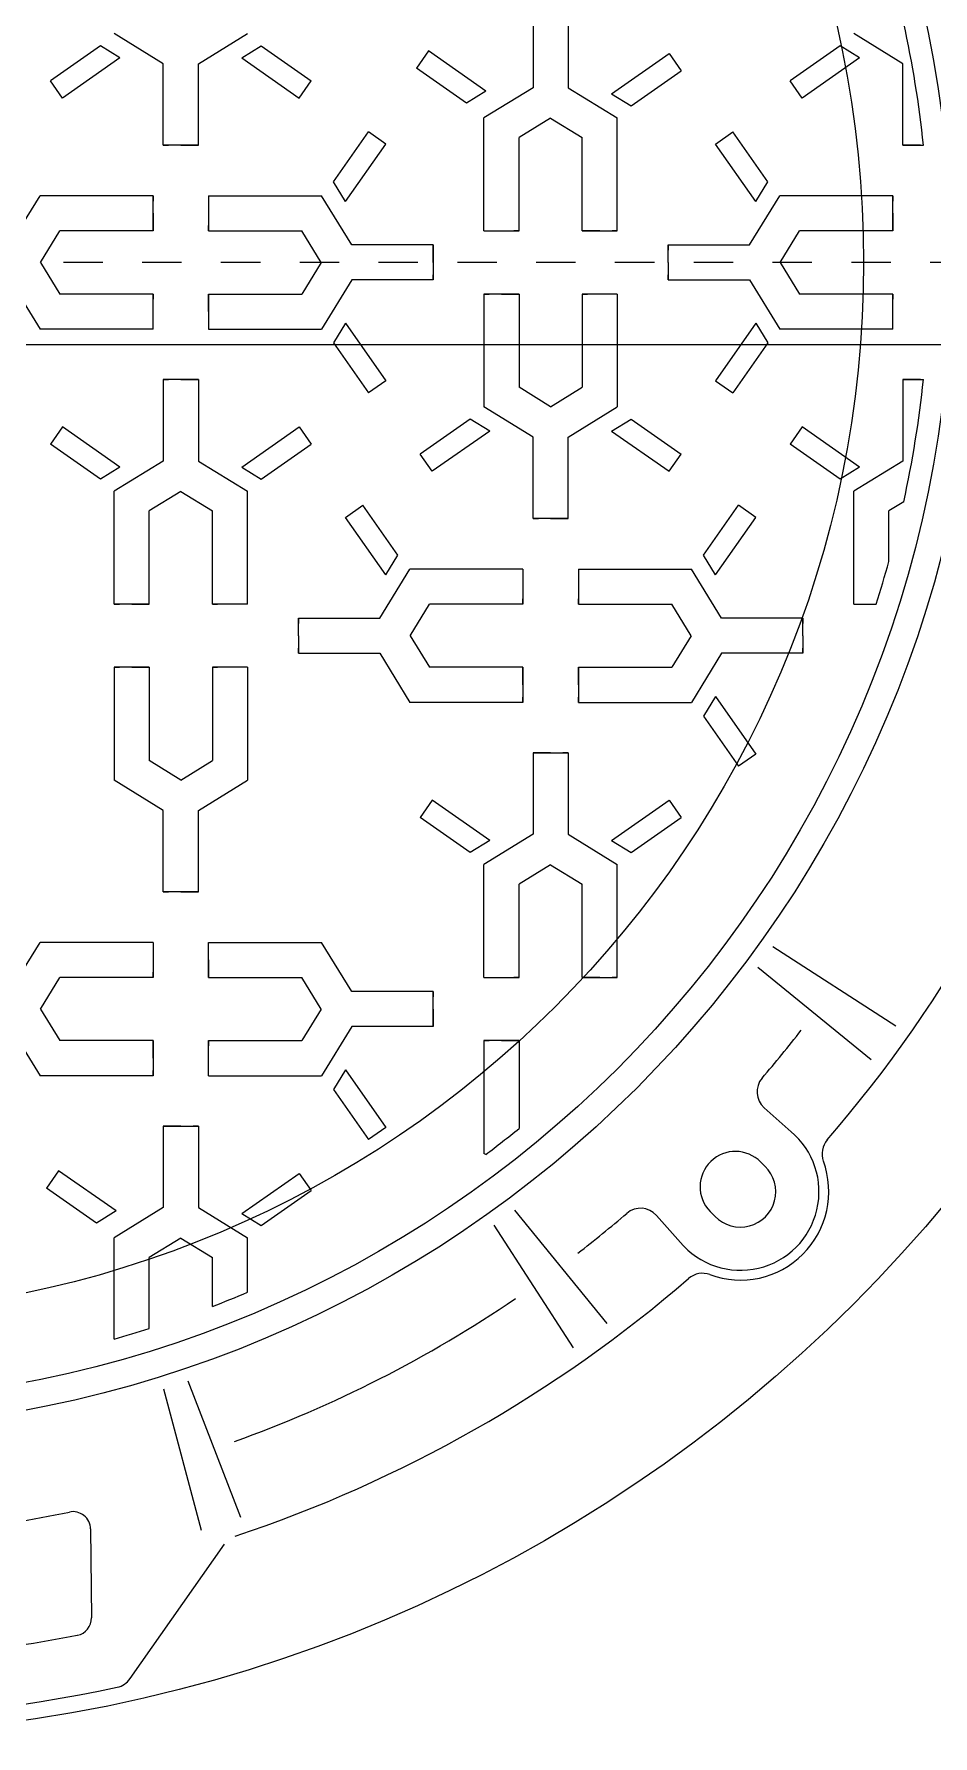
# Model space of a CAD drawing. Header units: millimetres. Extents: x 100 to 940, y 100 to 694.
# Drawn here: x 302.853 to 305.134, y 496.881 to 501.202 of the extents above; entities that cross this region are included whole.
import ezdxf

# ---------------------------------------------------------------- set-up
doc = ezdxf.new("R2010")
doc.units = ezdxf.units.MM
doc.linetypes.add('SGC_DASHDOT', pattern=[1, 0.5, -0.25, 0, -0.25])
doc.layers.add('SGC-Conexoes (Linhas Externas)', color=6, linetype='Continuous', lineweight=9)
doc.layers.add('SGC-EIXOS', color=9, linetype='SGC_DASHDOT', lineweight=9)

# ---------------------------------------------------------------- blocks, each defined once
blk = doc.blocks.new('BB-1-LC01-N0-D0-S0', base_point=(-177731.04, -35526.77))
at = {"layer": 'SGC-Conexoes (Linhas Externas)'}
for p, q in [((-177525.24, -35453.77), (-177525.24, -35476.97)), ((-177515.24, -35453.77), (-177515.24, -35476.97)), ((-177648.56, -35465.01), (-177662.81, -35474.99)), ((-177642.99, -35468.44), (-177648.56, -35465.01)), ((-177630.64, -35470.16), (-177644.64, -35461.56)), ((-177620.64, -35470.16), (-177606.64, -35461.56)), ((-177608.28, -35468.44), (-177602.71, -35465.01)), ((-177602.71, -35465.01), (-177588.46, -35474.99)), ((-177437.76, -35465.01), (-177452.01, -35474.99)), ((-177432.19, -35468.44), (-177437.76, -35465.01)), ((-177419.84, -35470.16), (-177433.84, -35461.56)), ((-177642.99, -35468.44), (-177659.37, -35479.91)), ((-177630.64, -35493.37), (-177630.64, -35470.16)), ((-177620.64, -35493.37), (-177620.64, -35470.16)), ((-177608.28, -35468.44), (-177591.9, -35479.91)), ((-177555.05, -35466.47), (-177558.49, -35471.39)), ((-177538.67, -35477.94), (-177555.05, -35466.47)), ((-177502.88, -35478.69), (-177486.5, -35467.22)), ((-177486.5, -35467.22), (-177483.06, -35472.14)), ((-177432.19, -35468.44), (-177448.57, -35479.91)), ((-177419.84, -35493.37), (-177419.84, -35470.16)), ((-177659.37, -35479.91), (-177662.81, -35474.99)), ((-177591.9, -35479.91), (-177588.46, -35474.99)), ((-177544.24, -35481.37), (-177558.49, -35471.39)), ((-177497.31, -35482.12), (-177483.06, -35472.14)), ((-177448.57, -35479.91), (-177452.01, -35474.99)), ((-177538.67, -35477.94), (-177544.24, -35481.37)), ((-177538.67, -35477.94), (-177544.24, -35481.37)), ((-177525.24, -35476.97), (-177539.24, -35485.57)), ((-177515.24, -35476.97), (-177501.24, -35485.57)), ((-177502.88, -35478.69), (-177497.31, -35482.12)), ((-177582.09, -35503.84), (-177572.11, -35489.59)), ((-177567.19, -35493.03), (-177572.11, -35489.59)), ((-177539.24, -35517.77), (-177539.24, -35485.57)), ((-177520.24, -35485.64), (-177529.24, -35491.17)), ((-177520.24, -35485.64), (-177511.24, -35491.17)), ((-177501.24, -35517.77), (-177501.24, -35485.57)), ((-177473.28, -35493.03), (-177468.36, -35489.59)), ((-177458.38, -35503.84), (-177468.36, -35489.59)), ((-177630.64, -35493.37), (-177629.14, -35493.37)), ((-177630.64, -35493.37), (-177629.14, -35493.37)), ((-177620.64, -35493.37), (-177630.64, -35493.37)), ((-177625.64, -35493.37), (-177630.64, -35493.37)), ((-177625.64, -35493.37), (-177620.64, -35493.37)), ((-177620.64, -35493.37), (-177622.14, -35493.37)), ((-177620.64, -35493.37), (-177620.64, -35493.37)), ((-177578.66, -35509.41), (-177567.19, -35493.03)), ((-177529.24, -35517.77), (-177529.24, -35491.17)), ((-177511.24, -35517.77), (-177511.24, -35491.17)), ((-177511.24, -35517.77), (-177511.24, -35493.07)), ((-177461.81, -35509.41), (-177473.28, -35493.03)), ((-177419.84, -35493.37), (-177418.34, -35493.37)), ((-177419.84, -35493.37), (-177419.84, -35493.37)), ((-177414.84, -35493.37), (-177419.84, -35493.37)), ((-177419.84, -35493.37), (-177413.98, -35493.37)), ((-177414.84, -35493.37), (-177413.98, -35493.37)), ((-177578.66, -35509.41), (-177582.09, -35503.84)), ((-177461.81, -35509.41), (-177458.38, -35503.84)), ((-177674.33, -35521.77), (-177665.73, -35507.77)), ((-177633.54, -35507.77), (-177665.73, -35507.77)), ((-177633.54, -35517.77), (-177633.54, -35507.77)), ((-177633.54, -35507.77), (-177633.54, -35507.77)), ((-177633.54, -35507.77), (-177633.54, -35507.77)), ((-177633.54, -35507.77), (-177633.54, -35509.27)), ((-177633.54, -35512.77), (-177633.54, -35509.27)), ((-177617.74, -35507.77), (-177585.54, -35507.77)), ((-177617.74, -35507.77), (-177617.74, -35507.77)), ((-177617.74, -35507.77), (-177617.74, -35512.77)), ((-177617.74, -35507.77), (-177617.74, -35509.27)), ((-177617.74, -35507.77), (-177617.74, -35517.77)), ((-177576.94, -35521.77), (-177585.54, -35507.77)), ((-177463.53, -35521.77), (-177454.93, -35507.77)), ((-177422.74, -35507.77), (-177454.93, -35507.77)), ((-177422.74, -35507.77), (-177422.74, -35509.27)), ((-177422.74, -35507.77), (-177422.74, -35507.77)), ((-177422.74, -35507.77), (-177422.74, -35507.77)), ((-177422.74, -35517.77), (-177422.74, -35507.77)), ((-177422.74, -35512.77), (-177422.74, -35509.27)), ((-177633.54, -35512.77), (-177633.54, -35516.27)), ((-177633.54, -35512.77), (-177633.54, -35515.27)), ((-177633.54, -35512.77), (-177633.54, -35517.77)), ((-177422.74, -35512.77), (-177422.74, -35517.77)), ((-177422.74, -35512.77), (-177422.74, -35515.27)), ((-177422.74, -35512.77), (-177422.74, -35516.27)), ((-177665.67, -35526.77), (-177660.14, -35517.77)), ((-177633.54, -35517.77), (-177660.14, -35517.77)), ((-177633.54, -35517.77), (-177658.23, -35517.77)), ((-177633.54, -35517.77), (-177633.54, -35515.27)), ((-177633.54, -35517.77), (-177633.54, -35516.52)), ((-177617.74, -35517.77), (-177617.74, -35516.27)), ((-177617.74, -35517.77), (-177591.14, -35517.77)), ((-177585.61, -35526.77), (-177591.14, -35517.77)), ((-177539.24, -35517.77), (-177529.24, -35517.77)), ((-177539.24, -35517.77), (-177537.74, -35517.77)), ((-177539.24, -35517.77), (-177539.24, -35517.77)), ((-177539.24, -35517.77), (-177534.24, -35517.77)), ((-177529.24, -35517.77), (-177530.74, -35517.77)), ((-177511.24, -35517.77), (-177501.24, -35517.77)), ((-177506.24, -35517.77), (-177511.24, -35517.77)), ((-177511.24, -35517.77), (-177508.74, -35517.77)), ((-177511.24, -35517.77), (-177509.99, -35517.77)), ((-177506.24, -35517.77), (-177509.74, -35517.77)), ((-177506.24, -35517.77), (-177508.74, -35517.77)), ((-177506.24, -35517.77), (-177502.74, -35517.77)), ((-177501.24, -35517.77), (-177502.74, -35517.77)), ((-177501.24, -35517.77), (-177501.24, -35517.77)), ((-177501.24, -35517.77), (-177501.24, -35517.77)), ((-177454.87, -35526.77), (-177449.34, -35517.77)), ((-177422.74, -35517.77), (-177449.34, -35517.77)), ((-177422.74, -35517.77), (-177447.43, -35517.77)), ((-177422.74, -35517.77), (-177422.74, -35515.27)), ((-177422.74, -35517.77), (-177422.74, -35516.52)), ((-177553.74, -35521.77), (-177576.94, -35521.77)), ((-177553.74, -35521.77), (-177553.74, -35521.77)), ((-177553.74, -35521.77), (-177553.74, -35523.27)), ((-177553.74, -35521.77), (-177553.74, -35531.77)), ((-177553.74, -35526.77), (-177553.74, -35521.77)), ((-177486.74, -35521.77), (-177463.53, -35521.77)), ((-177486.74, -35521.77), (-177486.74, -35523.27)), ((-177486.74, -35521.77), (-177486.74, -35523.27)), ((-177486.74, -35526.77), (-177486.74, -35521.77)), ((-177665.67, -35526.77), (-177660.14, -35535.77)), ((-177585.61, -35526.77), (-177591.14, -35535.77)), ((-177553.74, -35526.77), (-177553.74, -35531.77)), ((-177486.74, -35526.77), (-177486.74, -35531.77)), ((-177454.87, -35526.77), (-177449.34, -35535.77)), ((-177674.33, -35531.77), (-177665.73, -35545.77)), ((-177576.94, -35531.77), (-177585.54, -35545.77)), ((-177553.74, -35531.77), (-177576.94, -35531.77)), ((-177553.74, -35531.77), (-177553.74, -35530.27)), ((-177553.74, -35531.77), (-177553.74, -35530.27)), ((-177486.74, -35531.77), (-177486.74, -35530.27)), ((-177486.74, -35531.77), (-177463.53, -35531.77)), ((-177486.74, -35531.77), (-177486.74, -35531.77)), ((-177463.53, -35531.77), (-177454.93, -35545.77)), ((-177633.54, -35535.77), (-177660.14, -35535.77)), ((-177633.54, -35545.77), (-177633.54, -35535.77)), ((-177633.54, -35535.77), (-177633.54, -35537.27)), ((-177617.74, -35535.77), (-177617.74, -35538.27)), ((-177617.74, -35540.77), (-177617.74, -35535.77)), ((-177617.74, -35535.77), (-177617.74, -35545.77)), ((-177617.74, -35535.77), (-177593.04, -35535.77)), ((-177617.74, -35535.77), (-177591.14, -35535.77)), ((-177617.74, -35535.77), (-177617.74, -35537.02)), ((-177617.74, -35540.77), (-177617.74, -35537.27)), ((-177617.74, -35540.77), (-177617.74, -35538.27)), ((-177539.24, -35535.77), (-177539.24, -35567.96)), ((-177529.24, -35535.77), (-177539.24, -35535.77)), ((-177539.24, -35535.77), (-177537.74, -35535.77)), ((-177539.24, -35535.77), (-177539.24, -35535.77)), ((-177539.24, -35535.77), (-177539.24, -35535.77)), ((-177534.24, -35535.77), (-177537.74, -35535.77)), ((-177534.24, -35535.77), (-177529.24, -35535.77)), ((-177534.24, -35535.77), (-177530.74, -35535.77)), ((-177534.24, -35535.77), (-177531.74, -35535.77)), ((-177529.24, -35535.77), (-177531.74, -35535.77)), ((-177529.24, -35535.77), (-177530.49, -35535.77)), ((-177529.24, -35535.77), (-177529.24, -35560.46)), ((-177529.24, -35535.77), (-177529.24, -35562.37)), ((-177511.24, -35535.77), (-177511.24, -35562.37)), ((-177501.24, -35535.77), (-177511.24, -35535.77)), ((-177511.24, -35535.77), (-177509.74, -35535.77)), ((-177501.24, -35535.77), (-177506.24, -35535.77)), ((-177501.24, -35535.77), (-177502.74, -35535.77)), ((-177501.24, -35535.77), (-177501.24, -35567.96)), ((-177501.24, -35535.77), (-177501.24, -35535.77)), ((-177422.74, -35535.77), (-177449.34, -35535.77)), ((-177422.74, -35545.77), (-177422.74, -35535.77)), ((-177422.74, -35535.77), (-177422.74, -35537.27)), ((-177633.54, -35545.77), (-177633.54, -35540.77)), ((-177617.74, -35540.77), (-177617.74, -35544.27)), ((-177422.74, -35545.77), (-177422.74, -35540.77)), ((-177633.54, -35545.77), (-177665.73, -35545.77)), ((-177633.54, -35545.77), (-177633.54, -35544.27)), ((-177633.54, -35545.77), (-177633.54, -35545.77)), ((-177617.74, -35545.77), (-177585.54, -35545.77)), ((-177578.66, -35544.12), (-177582.09, -35549.69)), ((-177578.66, -35544.12), (-177567.19, -35560.5)), ((-177461.81, -35544.12), (-177473.28, -35560.5)), ((-177461.81, -35544.12), (-177458.38, -35549.69)), ((-177422.74, -35545.77), (-177454.93, -35545.77)), ((-177422.74, -35545.77), (-177422.74, -35544.27)), ((-177422.74, -35545.77), (-177422.74, -35545.77)), ((-177582.09, -35549.69), (-177572.11, -35563.94)), ((-177458.38, -35549.69), (-177468.36, -35563.94)), ((-177630.64, -35560.17), (-177630.64, -35583.37)), ((-177630.64, -35560.17), (-177629.14, -35560.17)), ((-177630.64, -35560.17), (-177629.14, -35560.17)), ((-177620.64, -35560.17), (-177630.64, -35560.17)), ((-177625.64, -35560.17), (-177630.64, -35560.17)), ((-177625.64, -35560.17), (-177620.64, -35560.17)), ((-177620.64, -35560.17), (-177622.14, -35560.17)), ((-177620.64, -35560.17), (-177620.64, -35583.37)), ((-177620.64, -35560.17), (-177620.64, -35560.17)), ((-177567.19, -35560.5), (-177572.11, -35563.94)), ((-177520.24, -35567.9), (-177529.24, -35562.37)), ((-177520.24, -35567.9), (-177511.24, -35562.37)), ((-177473.28, -35560.5), (-177468.36, -35563.94)), ((-177419.84, -35560.17), (-177419.84, -35583.37)), ((-177419.84, -35560.17), (-177418.34, -35560.17)), ((-177419.84, -35560.17), (-177419.84, -35560.17)), ((-177414.84, -35560.17), (-177419.84, -35560.17)), ((-177419.84, -35560.17), (-177413.98, -35560.17)), ((-177414.84, -35560.17), (-177413.98, -35560.17)), ((-177543.16, -35571.41), (-177557.41, -35581.39)), ((-177537.59, -35574.84), (-177543.16, -35571.41)), ((-177525.24, -35576.56), (-177539.24, -35567.96)), ((-177515.24, -35576.56), (-177501.24, -35567.96)), ((-177502.88, -35574.84), (-177497.31, -35571.41)), ((-177497.31, -35571.41), (-177483.06, -35581.39)), ((-177659.37, -35573.62), (-177662.81, -35578.54)), ((-177642.99, -35585.09), (-177659.37, -35573.62)), ((-177608.28, -35585.09), (-177591.9, -35573.62)), ((-177591.9, -35573.62), (-177588.46, -35578.54)), ((-177537.59, -35574.84), (-177553.97, -35586.31)), ((-177525.24, -35599.77), (-177525.24, -35576.56)), ((-177515.24, -35599.77), (-177515.24, -35576.56)), ((-177502.88, -35574.84), (-177486.5, -35586.31)), ((-177448.57, -35573.62), (-177452.01, -35578.54)), ((-177432.19, -35585.09), (-177448.57, -35573.62)), ((-177648.56, -35588.52), (-177662.81, -35578.54)), ((-177602.71, -35588.52), (-177588.46, -35578.54)), ((-177553.97, -35586.31), (-177557.41, -35581.39)), ((-177486.5, -35586.31), (-177483.06, -35581.39)), ((-177437.76, -35588.52), (-177452.01, -35578.54)), ((-177642.99, -35585.09), (-177648.56, -35588.52)), ((-177630.64, -35583.37), (-177644.64, -35591.97)), ((-177620.64, -35583.37), (-177606.64, -35591.97)), ((-177608.28, -35585.09), (-177602.71, -35588.52)), ((-177432.19, -35585.09), (-177437.76, -35588.52)), ((-177419.84, -35583.37), (-177433.84, -35591.97)), ((-177644.64, -35624.17), (-177644.64, -35591.97)), ((-177625.64, -35592.04), (-177634.64, -35597.57)), ((-177625.64, -35592.04), (-177616.64, -35597.57)), ((-177606.64, -35624.17), (-177606.64, -35591.97)), ((-177433.84, -35624.17), (-177433.84, -35591.97)), ((-177578.68, -35599.43), (-177573.76, -35595.99)), ((-177563.78, -35610.24), (-177573.76, -35595.99)), ((-177476.69, -35610.24), (-177466.71, -35595.99)), ((-177461.79, -35599.43), (-177466.71, -35595.99)), ((-177419.6, -35594.96), (-177423.84, -35597.57)), ((-177634.64, -35624.17), (-177634.64, -35597.57)), ((-177634.64, -35624.17), (-177634.64, -35599.47)), ((-177616.64, -35624.17), (-177616.64, -35597.57)), ((-177567.21, -35615.81), (-177578.68, -35599.43)), ((-177525.24, -35599.77), (-177523.74, -35599.77)), ((-177525.24, -35599.77), (-177523.74, -35599.77)), ((-177520.24, -35599.77), (-177525.24, -35599.77)), ((-177515.24, -35599.77), (-177525.24, -35599.77)), ((-177520.24, -35599.77), (-177515.24, -35599.77)), ((-177515.24, -35599.77), (-177516.74, -35599.77)), ((-177515.24, -35599.77), (-177515.24, -35599.77)), ((-177473.26, -35615.81), (-177461.79, -35599.43)), ((-177423.84, -35612.03), (-177423.84, -35597.57)), ((-177567.21, -35615.81), (-177563.78, -35610.24)), ((-177567.21, -35615.81), (-177563.78, -35610.24)), ((-177473.26, -35615.81), (-177476.69, -35610.24)), ((-177568.93, -35628.17), (-177560.33, -35614.17)), ((-177528.14, -35614.17), (-177560.33, -35614.17)), ((-177528.14, -35614.17), (-177528.14, -35615.67)), ((-177528.14, -35614.17), (-177528.14, -35614.17)), ((-177528.14, -35614.17), (-177528.14, -35619.17)), ((-177528.14, -35614.17), (-177528.14, -35624.17)), ((-177512.34, -35614.17), (-177480.14, -35614.17)), ((-177512.34, -35614.17), (-177512.34, -35624.17)), ((-177512.34, -35614.17), (-177512.34, -35619.17)), ((-177512.34, -35614.17), (-177512.34, -35614.17)), ((-177512.34, -35614.17), (-177512.34, -35615.67)), ((-177471.54, -35628.17), (-177480.14, -35614.17)), ((-177634.64, -35624.17), (-177644.64, -35624.17)), ((-177644.64, -35624.17), (-177644.64, -35624.17)), ((-177644.64, -35624.17), (-177644.64, -35624.17)), ((-177644.64, -35624.17), (-177643.14, -35624.17)), ((-177639.64, -35624.17), (-177643.14, -35624.17)), ((-177639.64, -35624.17), (-177634.64, -35624.17)), ((-177639.64, -35624.17), (-177637.14, -35624.17)), ((-177639.64, -35624.17), (-177636.14, -35624.17)), ((-177634.64, -35624.17), (-177637.14, -35624.17)), ((-177634.64, -35624.17), (-177635.89, -35624.17)), ((-177606.64, -35624.17), (-177616.64, -35624.17)), ((-177616.64, -35624.17), (-177615.14, -35624.17)), ((-177606.64, -35624.17), (-177611.64, -35624.17)), ((-177606.64, -35624.17), (-177608.14, -35624.17)), ((-177606.64, -35624.17), (-177606.64, -35624.17)), ((-177560.27, -35633.17), (-177554.74, -35624.17)), ((-177528.14, -35624.17), (-177554.74, -35624.17)), ((-177528.14, -35624.17), (-177528.14, -35622.67)), ((-177512.34, -35624.17), (-177512.34, -35622.67)), ((-177512.34, -35624.17), (-177485.74, -35624.17)), ((-177480.21, -35633.17), (-177485.74, -35624.17)), ((-177433.84, -35624.17), (-177428.84, -35624.17)), ((-177433.84, -35624.17), (-177432.34, -35624.17)), ((-177433.84, -35624.17), (-177433.84, -35624.17)), ((-177433.84, -35624.17), (-177427.46, -35624.17)), ((-177592.14, -35628.17), (-177568.93, -35628.17)), ((-177592.14, -35633.17), (-177592.14, -35628.17)), ((-177592.14, -35628.17), (-177592.14, -35628.17)), ((-177592.14, -35628.17), (-177592.14, -35629.67)), ((-177448.34, -35628.17), (-177471.54, -35628.17)), ((-177448.34, -35628.17), (-177448.34, -35629.67)), ((-177448.34, -35633.17), (-177448.34, -35628.17)), ((-177448.34, -35628.17), (-177448.34, -35628.17)), ((-177592.14, -35633.17), (-177592.14, -35638.17)), ((-177560.27, -35633.17), (-177554.74, -35642.17)), ((-177480.21, -35633.17), (-177485.74, -35642.17)), ((-177448.34, -35633.17), (-177448.34, -35638.17)), ((-177592.14, -35638.17), (-177592.14, -35636.67)), ((-177592.14, -35638.17), (-177592.14, -35636.67)), ((-177592.14, -35638.17), (-177568.93, -35638.17)), ((-177568.93, -35638.17), (-177560.33, -35652.17)), ((-177471.54, -35638.17), (-177480.14, -35652.17)), ((-177448.34, -35638.17), (-177471.54, -35638.17)), ((-177448.34, -35638.17), (-177448.34, -35636.67)), ((-177448.34, -35638.17), (-177448.34, -35636.67)), ((-177644.64, -35642.17), (-177644.64, -35674.36)), ((-177644.64, -35642.17), (-177643.14, -35642.17)), ((-177644.64, -35642.17), (-177644.64, -35642.17)), ((-177644.64, -35642.17), (-177644.64, -35642.17)), ((-177634.64, -35642.17), (-177644.64, -35642.17)), ((-177639.64, -35642.17), (-177643.14, -35642.17)), ((-177639.64, -35642.17), (-177636.14, -35642.17)), ((-177639.64, -35642.17), (-177637.14, -35642.17)), ((-177639.64, -35642.17), (-177634.64, -35642.17)), ((-177634.64, -35642.17), (-177637.14, -35642.17)), ((-177634.64, -35642.17), (-177635.89, -35642.17)), ((-177634.64, -35642.17), (-177634.64, -35666.86)), ((-177634.64, -35642.17), (-177634.64, -35668.77)), ((-177616.64, -35642.17), (-177616.64, -35668.77)), ((-177606.64, -35642.17), (-177616.64, -35642.17)), ((-177616.64, -35642.17), (-177615.14, -35642.17)), ((-177606.64, -35642.17), (-177611.64, -35642.17)), ((-177606.64, -35642.17), (-177608.14, -35642.17)), ((-177606.64, -35642.17), (-177606.64, -35674.36)), ((-177606.64, -35642.17), (-177606.64, -35642.17)), ((-177528.14, -35642.17), (-177554.74, -35642.17)), ((-177528.14, -35642.17), (-177552.83, -35642.17)), ((-177528.14, -35642.17), (-177528.14, -35652.17)), ((-177528.14, -35647.17), (-177528.14, -35642.17)), ((-177528.14, -35642.17), (-177528.14, -35644.67)), ((-177528.14, -35642.17), (-177528.14, -35643.42)), ((-177528.14, -35647.17), (-177528.14, -35643.67)), ((-177528.14, -35647.17), (-177528.14, -35644.67)), ((-177512.34, -35642.17), (-177485.74, -35642.17)), ((-177512.34, -35642.17), (-177512.34, -35643.42)), ((-177512.34, -35642.17), (-177512.34, -35644.67)), ((-177512.34, -35647.17), (-177512.34, -35642.17)), ((-177512.34, -35642.17), (-177512.34, -35652.17)), ((-177512.34, -35642.17), (-177487.64, -35642.17)), ((-177512.34, -35647.17), (-177512.34, -35643.67)), ((-177512.34, -35647.17), (-177512.34, -35644.67)), ((-177528.14, -35647.17), (-177528.14, -35650.67)), ((-177512.34, -35647.17), (-177512.34, -35650.67)), ((-177528.14, -35652.17), (-177560.33, -35652.17)), ((-177528.14, -35652.17), (-177528.14, -35650.67)), ((-177528.14, -35652.17), (-177528.14, -35652.17)), ((-177528.14, -35652.17), (-177528.14, -35652.17)), ((-177512.34, -35652.17), (-177512.34, -35650.67)), ((-177512.34, -35652.17), (-177480.14, -35652.17)), ((-177512.34, -35652.17), (-177512.34, -35652.17)), ((-177512.34, -35652.17), (-177512.34, -35652.17)), ((-177473.26, -35650.52), (-177476.69, -35656.09)), ((-177473.26, -35650.52), (-177461.79, -35666.9)), ((-177476.69, -35656.09), (-177466.71, -35670.34)), ((-177625.64, -35674.3), (-177634.64, -35668.77)), ((-177625.64, -35674.3), (-177616.64, -35668.77)), ((-177520.24, -35666.57), (-177525.24, -35666.57)), ((-177525.24, -35666.57), (-177515.24, -35666.57)), ((-177525.24, -35666.57), (-177525.24, -35689.77)), ((-177520.24, -35666.57), (-177515.24, -35666.57)), ((-177515.24, -35666.57), (-177516.74, -35666.57)), ((-177515.24, -35666.57), (-177516.74, -35666.57)), ((-177515.24, -35666.57), (-177515.24, -35689.77)), ((-177461.79, -35666.9), (-177466.71, -35670.34)), ((-177630.64, -35682.96), (-177644.64, -35674.36)), ((-177620.64, -35682.96), (-177606.64, -35674.36)), ((-177630.64, -35706.17), (-177630.64, -35682.96)), ((-177620.64, -35706.17), (-177620.64, -35682.96)), ((-177553.97, -35680.02), (-177557.41, -35684.94)), ((-177537.59, -35691.49), (-177553.97, -35680.02)), ((-177502.88, -35691.49), (-177486.5, -35680.02)), ((-177486.5, -35680.02), (-177483.06, -35684.94)), ((-177543.16, -35694.92), (-177557.41, -35684.94)), ((-177497.31, -35694.92), (-177483.06, -35684.94)), ((-177537.59, -35691.49), (-177543.16, -35694.92)), ((-177525.24, -35689.77), (-177539.24, -35698.37)), ((-177515.24, -35689.77), (-177501.24, -35698.37)), ((-177502.88, -35691.49), (-177497.31, -35694.92)), ((-177539.24, -35730.57), (-177539.24, -35698.37)), ((-177520.24, -35698.44), (-177529.24, -35703.97)), ((-177520.24, -35698.44), (-177511.24, -35703.97)), ((-177501.24, -35730.57), (-177501.24, -35698.37)), ((-177625.64, -35706.17), (-177630.64, -35706.17)), ((-177620.64, -35706.17), (-177630.64, -35706.17)), ((-177630.64, -35706.17), (-177629.14, -35706.17)), ((-177630.64, -35706.17), (-177629.14, -35706.17)), ((-177625.64, -35706.17), (-177620.64, -35706.17)), ((-177620.64, -35706.17), (-177622.14, -35706.17)), ((-177620.64, -35706.17), (-177620.64, -35706.17)), ((-177529.24, -35730.57), (-177529.24, -35703.97)), ((-177511.24, -35730.57), (-177511.24, -35703.97)), ((-177511.24, -35730.57), (-177511.24, -35705.87)), ((-177674.33, -35734.57), (-177665.73, -35720.57)), ((-177633.54, -35720.57), (-177665.73, -35720.57)), ((-177633.54, -35720.57), (-177633.54, -35730.57)), ((-177633.54, -35720.57), (-177633.54, -35720.57)), ((-177633.54, -35720.57), (-177633.54, -35725.57)), ((-177633.54, -35720.57), (-177633.54, -35722.07)), ((-177617.74, -35720.57), (-177585.54, -35720.57)), ((-177617.74, -35730.57), (-177617.74, -35720.57)), ((-177576.94, -35734.57), (-177585.54, -35720.57)), ((-177456.89, -35721.74), (-177421.9, -35744.33)), ((-177617.74, -35725.57), (-177617.74, -35730.57)), ((-177461.17, -35727.63), (-177428.87, -35753.93)), ((-177665.67, -35739.57), (-177660.14, -35730.57)), ((-177633.54, -35730.57), (-177660.14, -35730.57)), ((-177633.54, -35730.57), (-177633.54, -35729.07)), ((-177617.74, -35730.57), (-177617.74, -35728.07)), ((-177617.74, -35730.57), (-177617.74, -35729.32)), ((-177617.74, -35730.57), (-177591.14, -35730.57)), ((-177617.74, -35730.57), (-177593.04, -35730.57)), ((-177585.61, -35739.57), (-177591.14, -35730.57)), ((-177539.24, -35730.57), (-177529.24, -35730.57)), ((-177539.24, -35730.57), (-177537.74, -35730.57)), ((-177539.24, -35730.57), (-177539.24, -35730.57)), ((-177539.24, -35730.57), (-177534.24, -35730.57)), ((-177529.24, -35730.57), (-177530.74, -35730.57)), ((-177511.24, -35730.57), (-177501.24, -35730.57)), ((-177506.24, -35730.57), (-177511.24, -35730.57)), ((-177511.24, -35730.57), (-177508.74, -35730.57)), ((-177511.24, -35730.57), (-177509.99, -35730.57)), ((-177506.24, -35730.57), (-177509.74, -35730.57)), ((-177506.24, -35730.57), (-177508.74, -35730.57)), ((-177506.24, -35730.57), (-177502.74, -35730.57)), ((-177501.24, -35730.57), (-177502.74, -35730.57)), ((-177501.24, -35730.57), (-177501.24, -35730.57)), ((-177501.24, -35730.57), (-177501.24, -35730.57)), ((-177553.74, -35734.57), (-177576.94, -35734.57)), ((-177553.74, -35734.57), (-177553.74, -35736.07)), ((-177553.74, -35734.57), (-177553.74, -35736.07)), ((-177553.74, -35739.57), (-177553.74, -35734.57)), ((-177553.74, -35744.57), (-177553.74, -35734.57)), ((-177665.67, -35739.57), (-177660.14, -35748.57)), ((-177585.61, -35739.57), (-177591.14, -35748.57)), ((-177553.74, -35739.57), (-177553.74, -35744.57)), ((-177674.33, -35744.57), (-177665.73, -35758.57)), ((-177576.94, -35744.57), (-177585.54, -35758.57)), ((-177553.74, -35744.57), (-177576.94, -35744.57)), ((-177553.74, -35744.57), (-177553.74, -35743.07)), ((-177553.74, -35744.57), (-177553.74, -35744.57)), ((-177633.54, -35748.57), (-177660.14, -35748.57)), ((-177633.54, -35748.57), (-177658.23, -35748.57)), ((-177633.54, -35748.57), (-177633.54, -35749.82)), ((-177633.54, -35748.57), (-177633.54, -35751.07)), ((-177633.54, -35753.57), (-177633.54, -35748.57)), ((-177633.54, -35748.57), (-177633.54, -35758.57)), ((-177633.54, -35753.57), (-177633.54, -35750.07)), ((-177633.54, -35753.57), (-177633.54, -35751.07)), ((-177617.74, -35758.57), (-177617.74, -35748.57)), ((-177617.74, -35748.57), (-177617.74, -35750.07)), ((-177617.74, -35748.57), (-177591.14, -35748.57)), ((-177539.24, -35748.57), (-177539.24, -35780.76)), ((-177529.24, -35748.57), (-177539.24, -35748.57)), ((-177539.24, -35748.57), (-177539.24, -35748.57)), ((-177539.24, -35748.57), (-177539.24, -35748.57)), ((-177539.24, -35748.57), (-177537.74, -35748.57)), ((-177534.24, -35748.57), (-177537.74, -35748.57)), ((-177534.24, -35748.57), (-177529.24, -35748.57)), ((-177534.24, -35748.57), (-177530.74, -35748.57)), ((-177534.24, -35748.57), (-177531.74, -35748.57)), ((-177529.24, -35748.57), (-177531.74, -35748.57)), ((-177529.24, -35748.57), (-177530.49, -35748.57)), ((-177529.24, -35748.57), (-177529.24, -35773.26)), ((-177529.24, -35748.57), (-177529.24, -35773.58)), ((-177633.54, -35753.57), (-177633.54, -35757.07)), ((-177617.74, -35758.57), (-177617.74, -35753.57)), ((-177578.66, -35756.92), (-177582.09, -35762.49)), ((-177578.66, -35756.92), (-177567.19, -35773.3)), ((-177633.54, -35758.57), (-177665.73, -35758.57)), ((-177633.54, -35758.57), (-177633.54, -35757.07)), ((-177633.54, -35758.57), (-177633.54, -35758.57)), ((-177633.54, -35758.57), (-177633.54, -35758.57)), ((-177617.74, -35758.57), (-177617.74, -35757.07)), ((-177617.74, -35758.57), (-177585.54, -35758.57)), ((-177617.74, -35758.57), (-177617.74, -35758.57)), ((-177582.09, -35762.49), (-177572.11, -35776.74)), ((-177450.8, -35775.36), (-177459.41, -35767.72)), ((-177630.64, -35772.97), (-177630.64, -35796.17)), ((-177625.64, -35772.97), (-177630.64, -35772.97)), ((-177630.64, -35772.97), (-177620.64, -35772.97)), ((-177625.64, -35772.97), (-177620.64, -35772.97)), ((-177620.64, -35772.97), (-177622.14, -35772.97)), ((-177620.64, -35772.97), (-177622.14, -35772.97)), ((-177620.64, -35772.97), (-177620.64, -35796.17)), ((-177567.19, -35773.3), (-177572.11, -35776.74)), ((-177538.74, -35781.06), (-177539.24, -35780.76)), ((-177660.45, -35785.67), (-177663.89, -35790.59)), ((-177644.07, -35797.14), (-177660.45, -35785.67)), ((-177460.55, -35783.01), (-177459.13, -35784.44)), ((-177649.64, -35800.57), (-177663.89, -35790.59)), ((-177608.28, -35797.89), (-177591.9, -35786.42)), ((-177591.9, -35786.42), (-177588.46, -35791.34)), ((-177602.71, -35801.32), (-177588.46, -35791.34)), ((-177644.07, -35797.14), (-177649.64, -35800.57)), ((-177644.07, -35797.14), (-177649.64, -35800.57)), ((-177630.64, -35796.17), (-177644.64, -35804.77)), ((-177620.64, -35796.17), (-177606.64, -35804.77)), ((-177608.28, -35797.89), (-177602.71, -35801.32)), ((-177530.51, -35796.87), (-177504.2, -35829.17)), ((-177482.45, -35807), (-177490.09, -35798.39)), ((-177474.79, -35797.25), (-177473.37, -35798.68)), ((-177644.64, -35833.65), (-177644.64, -35804.77)), ((-177625.64, -35804.84), (-177634.64, -35810.37)), ((-177625.64, -35804.84), (-177616.64, -35810.37)), ((-177606.64, -35820.31), (-177606.64, -35804.77)), ((-177536.4, -35801.15), (-177513.81, -35836.15)), ((-177634.64, -35830.66), (-177634.64, -35810.37)), ((-177616.64, -35824.35), (-177616.64, -35810.37)), ((-177616.64, -35824.35), (-177616.64, -35812.27)), ((-177630.55, -35847.81), (-177619.88, -35888.08)), ((-177623.63, -35845.56), (-177608.59, -35884.41)), ((-177651.38, -35887.78), (-177651.09, -35913.1)), ((-177640.06, -35930.44), (-177613.22, -35892.11))]:
    blk.add_line(p, q, dxfattribs=at)
for radius in [420, 332.79, 325, 300]:
    blk.add_circle((-177731.04, -35526.77), radius, dxfattribs=at)
for centre, radius, start, end in [((-177731.04, -35526.77), 318.81, 6.0135, 12.3514), ((-177731.04, -35526.77), 318.81, 347.6486, 353.9865), ((-177731.04, -35526.77), 318.81, 342.2113, 344.4872), ((-177731.04, -35526.77), 382.66, 319.183, 342.9927), ((-177731.04, -35526.77), 357.1, 319.3778, 322.2015), ((-177455.4, -35763.2), 6.04, 139.3778, 228.4245), ((-177731.04, -35526.77), 318.81, 307.0957, 309.2696), ((-177466.15, -35791.65), 22.39, 219.8633, 50.1367), ((-177467.58, -35790.23), 10.07, 44.2263, 224.2257), ((-177436.87, -35780.84), 6.04, 139.183, 200.2636), ((-177466.15, -35791.65), 25.18, 249.7364, 20.2636), ((-177466.15, -35791.65), 10.07, 224.2299, 45.7701), ((-177731.04, -35526.77), 357.1, 307.7335, 310.6222), ((-177494.61, -35802.4), 6.04, 41.5755, 130.6222), ((-177476.96, -35820.94), 6.04, 69.7364, 130.817), ((-177731.04, -35526.77), 382.66, 288.4111, 310.817), ((-177731.04, -35526.77), 318.81, 291.0283, 292.9667), ((-177731.04, -35526.77), 357.1, 289.7608, 304.212), ((-177731.04, -35526.77), 318.81, 285.724, 287.6), ((-177731.04, -35526.77), 363.71, 271.377, 281.682), ((-177656.38, -35887.84), 5, 0.6696, 101.682), ((-177656.08, -35913.16), 5, 280.9779, 0.6696), ((-177731.04, -35526.77), 398.59, 271.2565, 280.9779), ((-177645.01, -35926.97), 6.04, 282.1318, 325), ((-177731.04, -35526.77), 415.39, 257.8682, 282.1318)]:
    blk.add_arc(centre, radius, start, end, dxfattribs=at)
at = {"layer": 'SGC-EIXOS'}
blk.add_line((-177311.04, -35526.77), (-178151.04, -35526.77), dxfattribs=at)

msp = doc.modelspace()

# ---------------------------------------------------------------- linework, layer by layer
at = {"color": 1}
msp.add_line((206.8644, 500.4133), (414.1036, 500.4133), dxfattribs=at)

# ---------------------------------------------------------------- block references
at = {"layer": 'SGC-Conexoes (Linhas Externas)', "xscale": 0.008906250000000001, "yscale": 0.008906250000000001, "zscale": 0.008906250000000001}
msp.add_blockref('BB-1-LC01-N0-D0-S0', (302.2867, 500.6218), dxfattribs=at)

doc.saveas('drawing.dxf')
